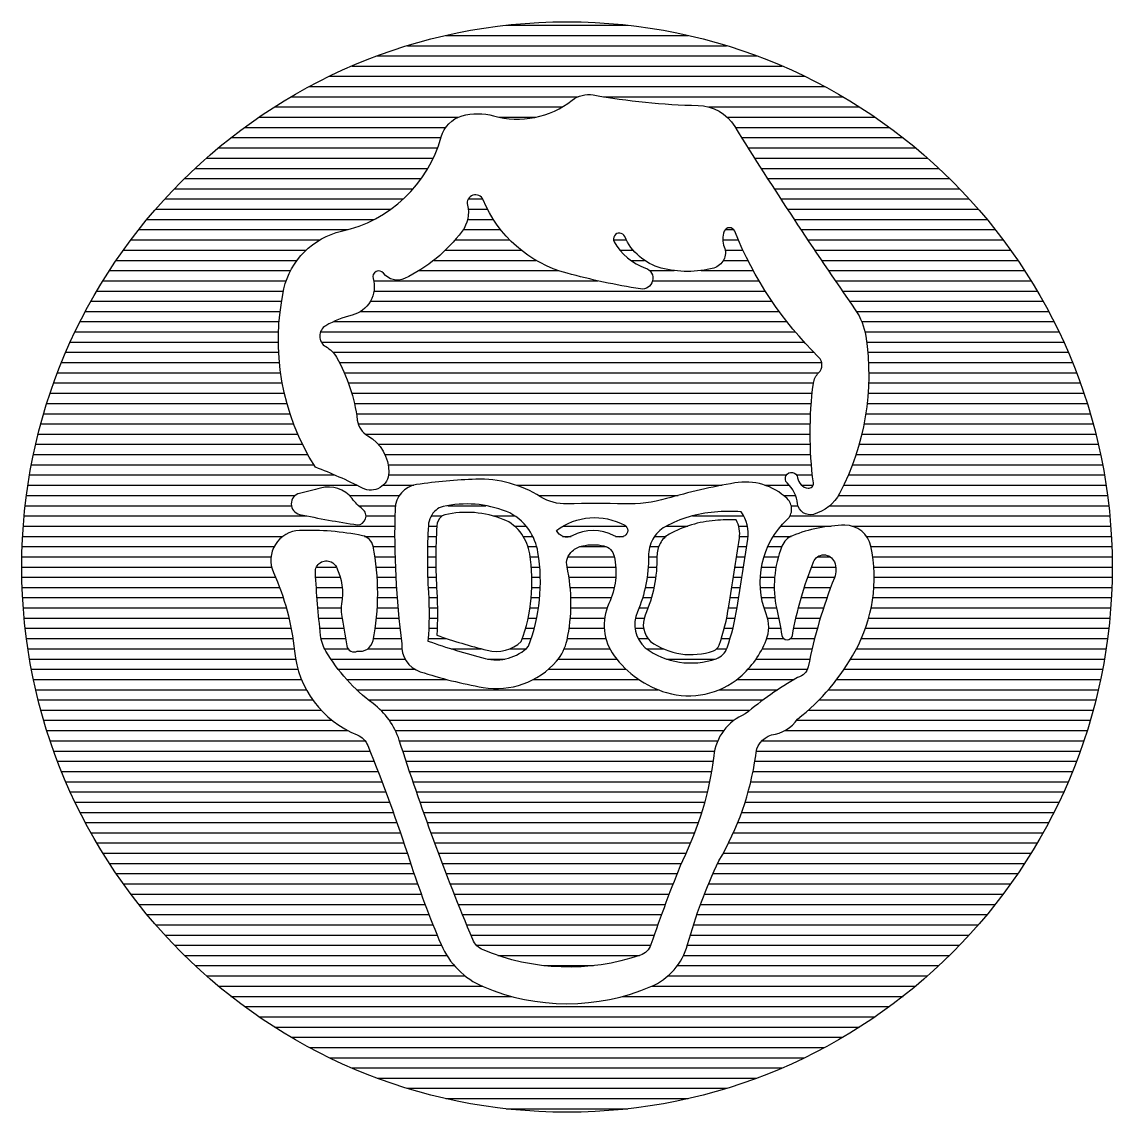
# Model space of a CAD drawing. Header units: millimetres. Extents: x -3 to 2253, y -3 to 1300.
# Drawn here: x 1200 to 1210, y 400 to 410 of the extents above; entities that cross this region are included whole.
import ezdxf

# ---------------------------------------------------------------- set-up
doc = ezdxf.new("R2010")
doc.units = ezdxf.units.MM
doc.layers.add('CYAN', color=4, linetype='Continuous')
doc.layers.add('VEILIG', color=7, linetype='Continuous')

# ---------------------------------------------------------------- blocks, each defined once
blk = doc.blocks.new('*X342')
at = {"color": 0}
for p, q in [((7.442, 37.969), (8.558, 37.969)), ((6.889, 37.875), (9.111, 37.875)), ((6.537, 37.781), (9.463, 37.781)), ((6.26, 37.688), (9.74, 37.688)), ((5.821, 37.5), (10.179, 37.5)), ((6.026, 37.594), (9.974, 37.594)), ((5.637, 37.406), (10.363, 37.406)), ((5.47, 37.312), (8.101, 37.312)), ((8.336, 37.312), (10.53, 37.312)), ((5.316, 37.219), (7.957, 37.219)), ((9.299, 37.219), (10.684, 37.219)), ((5.174, 37.125), (7.005, 37.125)), ((7.374, 37.125), (7.717, 37.125)), ((9.469, 37.125), (10.826, 37.125)), ((5.042, 37.031), (6.888, 37.031)), ((9.544, 37.031), (10.958, 37.031)), ((4.918, 36.938), (6.844, 36.938)), ((9.603, 36.938), (11.082, 36.938)), ((4.802, 36.844), (6.813, 36.844)), ((9.661, 36.844), (11.198, 36.844)), ((4.693, 36.75), (6.774, 36.75)), ((9.72, 36.75), (11.307, 36.75)), ((4.589, 36.656), (6.724, 36.656)), ((9.78, 36.656), (11.411, 36.656)), ((4.492, 36.562), (6.664, 36.562)), ((9.84, 36.562), (11.508, 36.562)), ((4.399, 36.469), (6.59, 36.469)), ((9.9, 36.469), (11.601, 36.469)), ((4.311, 36.375), (6.499, 36.375)), ((7.094, 36.375), (7.227, 36.375)), ((9.961, 36.375), (11.689, 36.375)), ((4.227, 36.281), (6.384, 36.281)), ((7.093, 36.281), (7.271, 36.281)), ((10.022, 36.281), (11.773, 36.281)), ((4.148, 36.188), (6.232, 36.188)), ((7.088, 36.188), (7.325, 36.188)), ((10.083, 36.188), (11.852, 36.188)), ((4, 36), (5.732, 36)), ((4.072, 36.094), (5.993, 36.094)), ((6.975, 36), (7.475, 36)), ((7.049, 36.094), (7.392, 36.094)), ((8.427, 36), (8.544, 36)), ((9.429, 36), (9.571, 36)), ((9.451, 36.094), (9.529, 36.094)), ((10.145, 36.094), (11.928, 36.094)), ((10.207, 36), (12, 36)), ((3.931, 35.906), (5.606, 35.906)), ((6.886, 35.906), (7.579, 35.906)), ((8.485, 35.906), (8.607, 35.906)), ((9.45, 35.906), (9.613, 35.906)), ((10.27, 35.906), (12.069, 35.906)), ((3.866, 35.812), (5.523, 35.812)), ((6.778, 35.812), (7.716, 35.812)), ((8.585, 35.812), (8.712, 35.812)), ((9.435, 35.812), (9.659, 35.812)), ((10.333, 35.812), (12.134, 35.812)), ((3.804, 35.719), (5.465, 35.719)), ((6.643, 35.719), (7.92, 35.719)), ((8.759, 35.719), (8.983, 35.719)), ((9.229, 35.719), (9.708, 35.719)), ((10.396, 35.719), (12.196, 35.719)), ((3.744, 35.625), (5.425, 35.625)), ((6.227, 35.625), (8.282, 35.625)), ((8.786, 35.625), (9.761, 35.625)), ((10.46, 35.625), (12.256, 35.625)), ((3.688, 35.531), (5.4, 35.531)), ((6.23, 35.531), (9.818, 35.531)), ((10.524, 35.531), (12.312, 35.531)), ((3.634, 35.438), (5.382, 35.438)), ((6.198, 35.438), (9.88, 35.438)), ((10.589, 35.438), (12.366, 35.438)), ((3.583, 35.344), (5.369, 35.344)), ((6.109, 35.344), (9.946, 35.344)), ((10.654, 35.344), (12.417, 35.344)), ((3.535, 35.25), (5.359, 35.25)), ((5.859, 35.25), (10.017, 35.25)), ((10.703, 35.25), (12.465, 35.25)), ((3.489, 35.156), (5.354, 35.156)), ((5.74, 35.156), (10.093, 35.156)), ((10.733, 35.156), (12.511, 35.156)), ((3.445, 35.062), (5.353, 35.062)), ((5.747, 35.062), (10.175, 35.062)), ((10.748, 35.062), (12.555, 35.062)), ((3.404, 34.969), (5.356, 34.969)), ((5.853, 34.969), (10.264, 34.969)), ((10.759, 34.969), (12.596, 34.969)), ((3.365, 34.875), (5.362, 34.875)), ((5.912, 34.875), (10.336, 34.875)), ((10.765, 34.875), (12.635, 34.875)), ((3.328, 34.781), (5.374, 34.781)), ((5.957, 34.781), (10.308, 34.781)), ((10.768, 34.781), (12.672, 34.781)), ((3.293, 34.688), (5.389, 34.688)), ((5.995, 34.688), (10.26, 34.688)), ((10.767, 34.688), (12.707, 34.688)), ((3.23, 34.5), (5.432, 34.5)), ((3.261, 34.594), (5.408, 34.594)), ((6.026, 34.594), (10.249, 34.594)), ((6.05, 34.5), (10.24, 34.5)), ((10.753, 34.5), (12.77, 34.5)), ((10.762, 34.594), (12.739, 34.594)), ((3.202, 34.406), (5.46, 34.406)), ((6.069, 34.406), (10.234, 34.406)), ((10.741, 34.406), (12.798, 34.406)), ((3.175, 34.312), (5.493, 34.312)), ((6.085, 34.312), (10.23, 34.312)), ((10.724, 34.312), (12.825, 34.312)), ((3.151, 34.219), (5.531, 34.219)), ((6.151, 34.219), (10.229, 34.219)), ((10.704, 34.219), (12.849, 34.219)), ((3.128, 34.125), (5.575, 34.125)), ((6.27, 34.125), (10.231, 34.125)), ((10.68, 34.125), (12.872, 34.125)), ((3.108, 34.031), (5.624, 34.031)), ((6.331, 34.031), (10.235, 34.031)), ((10.651, 34.031), (12.892, 34.031)), ((3.089, 33.938), (5.678, 33.938)), ((6.36, 33.938), (10.242, 33.938)), ((10.618, 33.938), (12.911, 33.938)), ((3.072, 33.844), (5.87, 33.844)), ((6.363, 33.844), (10.012, 33.844)), ((10.106, 33.844), (10.251, 33.844)), ((10.58, 33.844), (12.928, 33.844)), ((3.057, 33.75), (6.072, 33.75)), ((6.314, 33.75), (6.594, 33.75)), ((7.537, 33.75), (9.424, 33.75)), ((9.815, 33.75), (10.039, 33.75)), ((10.152, 33.75), (10.257, 33.75)), ((10.538, 33.75), (12.943, 33.75)), ((3.043, 33.656), (5.508, 33.656)), ((6.003, 33.656), (6.463, 33.656)), ((7.739, 33.656), (9.019, 33.656)), ((9.986, 33.656), (10.095, 33.656)), ((10.489, 33.656), (12.957, 33.656)), ((3.032, 33.562), (5.472, 33.562)), ((6.087, 33.562), (6.426, 33.562)), ((6.906, 33.562), (7.256, 33.562)), ((10.057, 33.562), (10.119, 33.562)), ((10.41, 33.562), (12.968, 33.562)), ((3.022, 33.469), (5.614, 33.469)), ((6.157, 33.469), (6.422, 33.469)), ((6.755, 33.469), (6.856, 33.469)), ((7.322, 33.469), (7.522, 33.469)), ((9.151, 33.469), (9.62, 33.469)), ((10.045, 33.469), (12.978, 33.469)), ((3.014, 33.375), (6.42, 33.375)), ((6.728, 33.375), (6.805, 33.375)), ((7.519, 33.375), (7.627, 33.375)), ((7.964, 33.375), (8.54, 33.375)), ((8.913, 33.375), (9.107, 33.375)), ((9.575, 33.375), (9.654, 33.375)), ((9.962, 33.375), (10.423, 33.375)), ((10.612, 33.375), (12.986, 33.375)), ((3.008, 33.281), (5.394, 33.281)), ((6.144, 33.281), (6.42, 33.281)), ((6.724, 33.281), (6.801, 33.281)), ((7.599, 33.281), (7.686, 33.281)), ((7.96, 33.281), (8.037, 33.281)), ((8.444, 33.281), (8.517, 33.281)), ((8.804, 33.281), (8.908, 33.281)), ((9.582, 33.281), (9.66, 33.281)), ((9.893, 33.281), (10.055, 33.281)), ((10.749, 33.281), (12.992, 33.281)), ((3.004, 33.188), (5.314, 33.188)), ((6.222, 33.188), (6.421, 33.188)), ((6.721, 33.188), (6.798, 33.188)), ((7.642, 33.188), (7.722, 33.188)), ((8.12, 33.188), (8.358, 33.188)), ((8.76, 33.188), (8.841, 33.188)), ((9.568, 33.188), (9.646, 33.188)), ((9.842, 33.188), (9.97, 33.188)), ((10.789, 33.188), (12.996, 33.188)), ((3, 33), (5.291, 33)), ((3.001, 33.094), (5.286, 33.094)), ((5.702, 33), (5.884, 33)), ((6.238, 33.094), (6.423, 33.094)), ((6.251, 33), (6.426, 33)), ((6.719, 33.094), (6.796, 33.094)), ((6.72, 33), (6.797, 33)), ((7.662, 33.094), (7.74, 33.094)), ((7.673, 33), (7.75, 33)), ((8, 33), (8.447, 33)), ((8.009, 33.094), (8.434, 33.094)), ((8.745, 33), (8.822, 33)), ((8.748, 33.094), (8.825, 33.094)), ((9.54, 33), (9.617, 33)), ((9.554, 33.094), (9.632, 33.094)), ((9.784, 33), (9.917, 33)), ((9.807, 33.094), (9.938, 33.094)), ((10.242, 33), (10.464, 33)), ((10.298, 33.094), (10.414, 33.094)), ((10.805, 33.094), (12.999, 33.094)), ((10.815, 33), (13, 33)), ((3.001, 32.906), (5.327, 32.906)), ((5.695, 32.906), (5.92, 32.906)), ((6.259, 32.906), (6.43, 32.906)), ((6.722, 32.906), (6.799, 32.906)), ((7.678, 32.906), (7.755, 32.906)), ((8.018, 32.906), (8.447, 32.906)), ((8.735, 32.906), (8.813, 32.906)), ((9.525, 32.906), (9.603, 32.906)), ((9.773, 32.906), (9.904, 32.906)), ((10.208, 32.906), (10.454, 32.906)), ((10.818, 32.906), (12.999, 32.906)), ((3.004, 32.812), (5.364, 32.812)), ((5.701, 32.812), (5.938, 32.812)), ((6.263, 32.812), (6.435, 32.812)), ((6.726, 32.812), (6.803, 32.812)), ((7.678, 32.812), (7.755, 32.812)), ((8.029, 32.812), (8.434, 32.812)), ((8.718, 32.812), (8.797, 32.812)), ((9.511, 32.812), (9.589, 32.812)), ((9.773, 32.812), (9.901, 32.812)), ((10.177, 32.812), (10.418, 32.812)), ((10.815, 32.812), (12.996, 32.812)), ((3.008, 32.719), (5.397, 32.719)), ((5.708, 32.719), (5.939, 32.719)), ((6.264, 32.719), (6.442, 32.719)), ((6.731, 32.719), (6.808, 32.719)), ((7.672, 32.719), (7.749, 32.719)), ((8.035, 32.719), (8.407, 32.719)), ((8.694, 32.719), (8.774, 32.719)), ((9.496, 32.719), (9.574, 32.719)), ((9.784, 32.719), (9.906, 32.719)), ((10.148, 32.719), (10.384, 32.719)), ((10.806, 32.719), (12.992, 32.719)), ((3.014, 32.625), (5.426, 32.625)), ((5.716, 32.625), (5.929, 32.625)), ((6.26, 32.625), (6.449, 32.625)), ((6.734, 32.625), (6.811, 32.625)), ((7.66, 32.625), (7.738, 32.625)), ((8.036, 32.625), (8.368, 32.625)), ((8.661, 32.625), (8.743, 32.625)), ((9.482, 32.625), (9.56, 32.625)), ((9.807, 32.625), (9.921, 32.625)), ((10.123, 32.625), (10.353, 32.625)), ((10.79, 32.625), (12.986, 32.625)), ((3.022, 32.531), (5.45, 32.531)), ((5.724, 32.531), (5.938, 32.531)), ((6.252, 32.531), (6.458, 32.531)), ((6.735, 32.531), (6.812, 32.531)), ((7.643, 32.531), (7.722, 32.531)), ((8.03, 32.531), (8.345, 32.531)), ((8.628, 32.531), (8.707, 32.531)), ((9.464, 32.531), (9.543, 32.531)), ((9.839, 32.531), (9.94, 32.531)), ((10.1, 32.531), (10.323, 32.531)), ((10.767, 32.531), (12.978, 32.531)), ((3.032, 32.438), (5.47, 32.438)), ((5.734, 32.438), (5.954, 32.438)), ((6.241, 32.438), (6.468, 32.438)), ((6.732, 32.438), (6.809, 32.438)), ((7.62, 32.438), (7.7, 32.438)), ((8.02, 32.438), (8.341, 32.438)), ((8.625, 32.438), (8.702, 32.438)), ((9.442, 32.438), (9.522, 32.438)), ((9.85, 32.438), (9.959, 32.438)), ((10.08, 32.438), (10.296, 32.438)), ((10.738, 32.438), (12.968, 32.438)), ((3.043, 32.344), (5.486, 32.344)), ((5.745, 32.344), (5.97, 32.344)), ((6.225, 32.344), (6.479, 32.344)), ((6.727, 32.344), (6.896, 32.344)), ((7.591, 32.344), (7.672, 32.344)), ((8.003, 32.344), (8.356, 32.344)), ((8.653, 32.344), (8.743, 32.344)), ((9.415, 32.344), (9.496, 32.344)), ((9.832, 32.344), (9.989, 32.344)), ((10.05, 32.344), (10.271, 32.344)), ((10.701, 32.344), (12.957, 32.344)), ((3.057, 32.25), (5.498, 32.25)), ((5.777, 32.25), (5.992, 32.25)), ((6.173, 32.25), (6.486, 32.25)), ((6.937, 32.25), (7.214, 32.25)), ((7.477, 32.25), (7.622, 32.25)), ((7.975, 32.25), (8.392, 32.25)), ((8.729, 32.25), (8.883, 32.25)), ((9.374, 32.25), (9.465, 32.25)), ((9.791, 32.25), (10.248, 32.25)), ((10.656, 32.25), (12.943, 32.25)), ((3.072, 32.156), (5.51, 32.156)), ((5.834, 32.156), (6.515, 32.156)), ((7.272, 32.156), (7.43, 32.156)), ((7.92, 32.156), (8.454, 32.156)), ((8.912, 32.156), (9.36, 32.156)), ((9.735, 32.156), (10.226, 32.156)), ((10.602, 32.156), (12.928, 32.156)), ((3.089, 32.062), (5.532, 32.062)), ((5.901, 32.062), (6.605, 32.062)), ((7.83, 32.062), (8.541, 32.062)), ((9.659, 32.062), (10.205, 32.062)), ((10.542, 32.062), (12.911, 32.062)), ((3.108, 31.969), (5.565, 31.969)), ((5.979, 31.969), (6.896, 31.969)), ((7.692, 31.969), (8.657, 31.969)), ((9.557, 31.969), (10.082, 31.969)), ((10.474, 31.969), (12.892, 31.969)), ((3.128, 31.875), (5.609, 31.875)), ((6.07, 31.875), (8.835, 31.875)), ((9.396, 31.875), (9.934, 31.875)), ((10.398, 31.875), (12.872, 31.875)), ((3.151, 31.781), (5.668, 31.781)), ((6.178, 31.781), (9.8, 31.781)), ((10.312, 31.781), (12.849, 31.781)), ((3.175, 31.688), (5.745, 31.688)), ((6.292, 31.688), (9.678, 31.688)), ((10.214, 31.688), (12.825, 31.688)), ((3.202, 31.594), (5.846, 31.594)), ((3.23, 31.5), (5.99, 31.5)), ((6.371, 31.594), (9.531, 31.594)), ((6.426, 31.5), (9.437, 31.5)), ((9.999, 31.5), (12.77, 31.5)), ((10.108, 31.594), (12.798, 31.594)), ((3.261, 31.406), (6.148, 31.406)), ((6.463, 31.406), (9.383, 31.406)), ((9.787, 31.406), (12.739, 31.406)), ((3.293, 31.312), (6.193, 31.312)), ((6.493, 31.312), (9.353, 31.312)), ((9.736, 31.312), (12.707, 31.312)), ((3.328, 31.219), (6.231, 31.219)), ((6.524, 31.219), (9.34, 31.219)), ((9.723, 31.219), (12.672, 31.219)), ((3.365, 31.125), (6.267, 31.125)), ((6.555, 31.125), (9.325, 31.125)), ((9.706, 31.125), (12.635, 31.125)), ((3.404, 31.031), (6.303, 31.031)), ((6.587, 31.031), (9.307, 31.031)), ((9.686, 31.031), (12.596, 31.031)), ((3.445, 30.938), (6.338, 30.938)), ((6.619, 30.938), (9.287, 30.938)), ((9.662, 30.938), (12.555, 30.938)), ((3.489, 30.844), (6.372, 30.844)), ((6.652, 30.844), (9.263, 30.844)), ((9.634, 30.844), (12.511, 30.844)), ((3.535, 30.75), (6.406, 30.75)), ((6.685, 30.75), (9.235, 30.75)), ((9.602, 30.75), (12.465, 30.75)), ((3.583, 30.656), (6.439, 30.656)), ((6.718, 30.656), (9.205, 30.656)), ((9.566, 30.656), (12.417, 30.656)), ((3.634, 30.562), (6.472, 30.562)), ((6.752, 30.562), (9.17, 30.562)), ((9.527, 30.562), (12.366, 30.562)), ((3.688, 30.469), (6.504, 30.469)), ((6.786, 30.469), (9.133, 30.469)), ((9.482, 30.469), (12.312, 30.469)), ((3.744, 30.375), (6.535, 30.375)), ((6.821, 30.375), (9.091, 30.375)), ((9.433, 30.375), (12.256, 30.375)), ((3.804, 30.281), (6.566, 30.281)), ((6.857, 30.281), (9.048, 30.281)), ((9.383, 30.281), (12.196, 30.281)), ((3.866, 30.188), (6.597, 30.188)), ((6.893, 30.188), (9.01, 30.188)), ((9.339, 30.188), (12.134, 30.188)), ((3.931, 30.094), (6.63, 30.094)), ((4, 30), (6.663, 30)), ((6.929, 30.094), (8.973, 30.094)), ((6.966, 30), (8.937, 30)), ((9.261, 30), (12, 30)), ((9.299, 30.094), (12.069, 30.094)), ((4.072, 29.906), (6.698, 29.906)), ((7.003, 29.906), (8.902, 29.906)), ((9.225, 29.906), (11.928, 29.906)), ((4.148, 29.812), (6.734, 29.812)), ((7.041, 29.812), (8.867, 29.812)), ((9.191, 29.812), (11.852, 29.812)), ((4.227, 29.719), (6.771, 29.719)), ((7.079, 29.719), (8.833, 29.719)), ((9.16, 29.719), (11.773, 29.719)), ((4.311, 29.625), (6.809, 29.625)), ((7.118, 29.625), (8.8, 29.625)), ((9.131, 29.625), (11.689, 29.625)), ((4.399, 29.531), (6.848, 29.531)), ((7.169, 29.531), (8.767, 29.531)), ((9.104, 29.531), (11.601, 29.531)), ((4.492, 29.438), (6.898, 29.438)), ((7.366, 29.438), (8.665, 29.438)), ((9.069, 29.438), (11.508, 29.438)), ((4.589, 29.344), (6.967, 29.344)), ((7.787, 29.344), (8.243, 29.344)), ((9.012, 29.344), (11.411, 29.344)), ((4.693, 29.25), (7.065, 29.25)), ((8.926, 29.25), (11.307, 29.25)), ((4.802, 29.156), (7.221, 29.156)), ((8.779, 29.156), (11.198, 29.156)), ((4.918, 29.062), (7.49, 29.062)), ((8.51, 29.062), (11.082, 29.062)), ((5.042, 28.969), (10.958, 28.969)), ((5.174, 28.875), (10.826, 28.875)), ((5.316, 28.781), (10.684, 28.781)), ((5.47, 28.688), (10.53, 28.688)), ((5.637, 28.594), (10.363, 28.594)), ((5.821, 28.5), (10.179, 28.5)), ((6.026, 28.406), (9.974, 28.406)), ((6.26, 28.312), (9.74, 28.312)), ((6.537, 28.219), (9.463, 28.219)), ((6.889, 28.125), (9.111, 28.125)), ((7.442, 28.031), (8.558, 28.031))]:
    blk.add_line(p, q, dxfattribs=at)
blk = doc.blocks.new('0900')
at = {"layer": 'VEILIG'}
for points in [[(-1.827, 1.204, -0.27252), (-1.635, 0.867, -0.55765), (-1.875, 0.723, 0.02939), (-2.308, 0.915, -0.19867), (-2.596, 2.55, -0.2918), (-2.067, 3.079, 0.2772), (-1.154, 3.944, -0.2627), (-0.962, 4.137, -0.13664), (-0.673, 4.137, 0.23889), (0.048, 4.281, -0.21388), (0.24, 4.329, 0.0384), (1.202, 4.233, -0.25334), (1.538, 4.04, 0.01299), (2.644, 2.358, -0.11391), (2.74, 2.117, -0.16077), (2.5, 0.675, -0.20902), (2.26, 0.483, -0.45297), (2.115, 0.579, 0.16728), (2.019, 0.771, -1.40178), (2.115, 0.819, 0.33876), (2.212, 0.723, 0.49392), (2.26, 0.771, -0.06617), (2.26, 1.685, -0.16728), (2.308, 1.781, 0.41994), (2.308, 1.925, -0.10394), (1.538, 3.079, 0.67678), (1.442, 3.079, 0.19276), (1.442, 2.935, -0.44928), (1.346, 2.742, -0.13208), (0.865, 2.742, -0.22676), (0.529, 3.031, 1.04862), (0.433, 2.983, 0.18453), (0.721, 2.742, -0.91859), (0.673, 2.55, -0.02547), (0, 2.694, -0.23246), (-0.769, 3.367, 0.92916), (-0.913, 3.319, -0.22664), (-0.962, 3.079, -0.12156), (-1.49, 2.646, -0.35868), (-1.683, 2.694, 0.84007), (-1.779, 2.646, -0.42835), (-1.971, 2.31, 0.06924), (-2.212, 2.213, 0.58058), (-2.212, 2.021, -0.13411), (-2.115, 1.925, -0.09883), (-1.923, 1.348, 0.23587)], [(1.538, 0.771, 0.02664), (0.913, 0.627, -0.07802), (0.529, 0.579, 0.01568), (0, 0.579, -0.14943), (-0.242, 0.644, 0.14964), (-0.835, 0.805, 0.02932), (-1.379, 0.756, 0.3625), (-1.577, 0.533, 0.04011), (-1.515, -0.705, 0.34662), (-1.346, -0.96, 0.03687), (-0.769, -1.104, 0.26297), (-0.096, -0.863, 0.12556), (0, -0.671, 0.10732), (0, 0.002, -0.27438), (0.048, 0.146, -0.12556), (0.144, 0.194, -0.10732), (0.337, 0.194, -0.29383), (0.433, 0.098, -0.16368), (0.385, -0.335, 0.27397), (0.433, -0.815, 0.16425), (0.913, -1.152, 0.25333), (1.587, -1.008, 0.12222), (1.827, -0.671, 0.19078), (1.827, -0.431, -0.30698), (2.019, 0.435, 0.43128), (2.019, 0.627, 0.23677)], [(-2.452, 0.483, 0.01612), (-1.923, 0.387, 0.71626), (-1.875, 0.531, -0.06808), (-1.971, 0.627, 0.30912), (-2.26, 0.723, -0.01644), (-2.452, 0.675, 0.80758)], [(-0.266, 0.134, 0.10908), (-0.351, 0.344, 0.15024), (-0.556, 0.509, 0.15099), (-1.137, 0.554, 0.12093), (-1.201, 0.522, 0.20417), (-1.271, 0.382, 0.03043), (-1.271, -0.234, -0.03441), (-1.275, -0.679, 0.02349), (-0.751, -0.839, 0.2682), (-0.353, -0.727, 0.13265)], [(-0.342, 0.121, 0.10908), (-0.414, 0.301, 0.15024), (-0.585, 0.437, 0.15099), (-1.12, 0.479, 0.12093), (-1.152, 0.463, 0.20417), (-1.194, 0.377, 0.03043), (-1.194, -0.229, -0.02994), (-1.194, -0.626, 0.02097), (-0.732, -0.764, 0.25602), (-0.419, -0.684, 0.12998)], [(1.369, -0.841, 0.22761), (1.468, -0.742, 0.04644), (1.56, -0.371, -0.00024), (1.657, 0.254, 0.19638), (1.596, 0.506, 0.0366), (1.352, 0.504, 0.10468), (0.901, 0.369, 0.14365), (0.787, 0.254, 0.12824), (0.748, 0.099, -0.10412), (0.646, -0.412, 0.31879), (0.717, -0.742, 0.24923)], [(0.529, 0.383, -0.59486), (0.529, 0.287, -0.25403), (0.433, 0.287, 0.25403), (0.048, 0.287, -0.43421), (-0.096, 0.335, -0.29531)], [(1.344, -0.768, 0.22761), (1.395, -0.717, 0.04644), (1.484, -0.36, -0.00024), (1.581, 0.265, 0.16223), (1.552, 0.432, 0.03045), (1.359, 0.427, 0.10468), (0.938, 0.301, 0.14365), (0.855, 0.217, 0.12824), (0.825, 0.1, -0.10412), (0.717, -0.443, 0.31399), (0.766, -0.682, 0.24749)], [(1.394, -2.694, 0.09718), (1.731, -1.733, -0.33219), (1.875, -1.54, 0.21065), (2.115, -1.396, 0.09952), (2.644, -0.771, 0.17938), (2.788, 0.19, 0.35935), (2.548, 0.383, 0.09134), (2.067, 0.287, 0.20574), (1.971, 0.19, 0.14931), (1.923, -0.387, -0.00795), (1.971, -0.627, 0.83318), (2.067, -0.627, -0.04844), (2.26, 0.046, -0.68098), (2.452, 0.046, -0.18978), (2.452, -0.098, 0.04455), (2.212, -0.915, -0.30299), (2.115, -1.012, 0.04042), (1.635, -1.348, 0.2775), (1.346, -1.733, -0.08477), (1.058, -2.694, 0.01454), (0.769, -3.463, -0.23188), (0.673, -3.56, -0.18353), (-0.769, -3.512, -0.19702), (-0.865, -3.415, -0.02168), (-1.538, -1.588, 0.15657), (-1.779, -1.252, -0.09935), (-2.212, -0.771, -0.10691), (-2.26, -0.627, -0.01279), (-2.308, -0.05, -0.57279), (-2.163, 0.046, -0.16808), (-2.115, -0.002, -0.15648), (-2.067, -0.338, 0.08447), (-2.067, -0.435, -0.0017), (-2.019, -0.723, 0.51137), (-1.923, -0.771, 0.41421), (-1.779, -0.675, 0.09902), (-1.779, 0.19, 0.30278), (-1.875, 0.287, 0.05719), (-2.452, 0.335, 0.53408), (-2.692, -0.05, -0.08112), (-2.5, -0.771, 0.27933), (-1.923, -1.54, -0.20421), (-1.827, -1.637, -0.01687), (-1.442, -2.694, 0.02187), (-1.154, -3.463, 0.19382), (-0.769, -3.848, 0.20402), (0.769, -3.848, 0.22859), (1.106, -3.463, -0.04473)]]:
    blk.add_lwpolyline(points, format="xyb", close=True, dxfattribs=at)
blk.add_circle((0, 0), 5, dxfattribs=at)
at = {"layer": 'CYAN'}
blk.add_blockref('*X342', (-8, -33), dxfattribs=at)

msp = doc.modelspace()

# ---------------------------------------------------------------- block references
msp.add_blockref('0900', (1205, 405))

doc.saveas('drawing.dxf')
